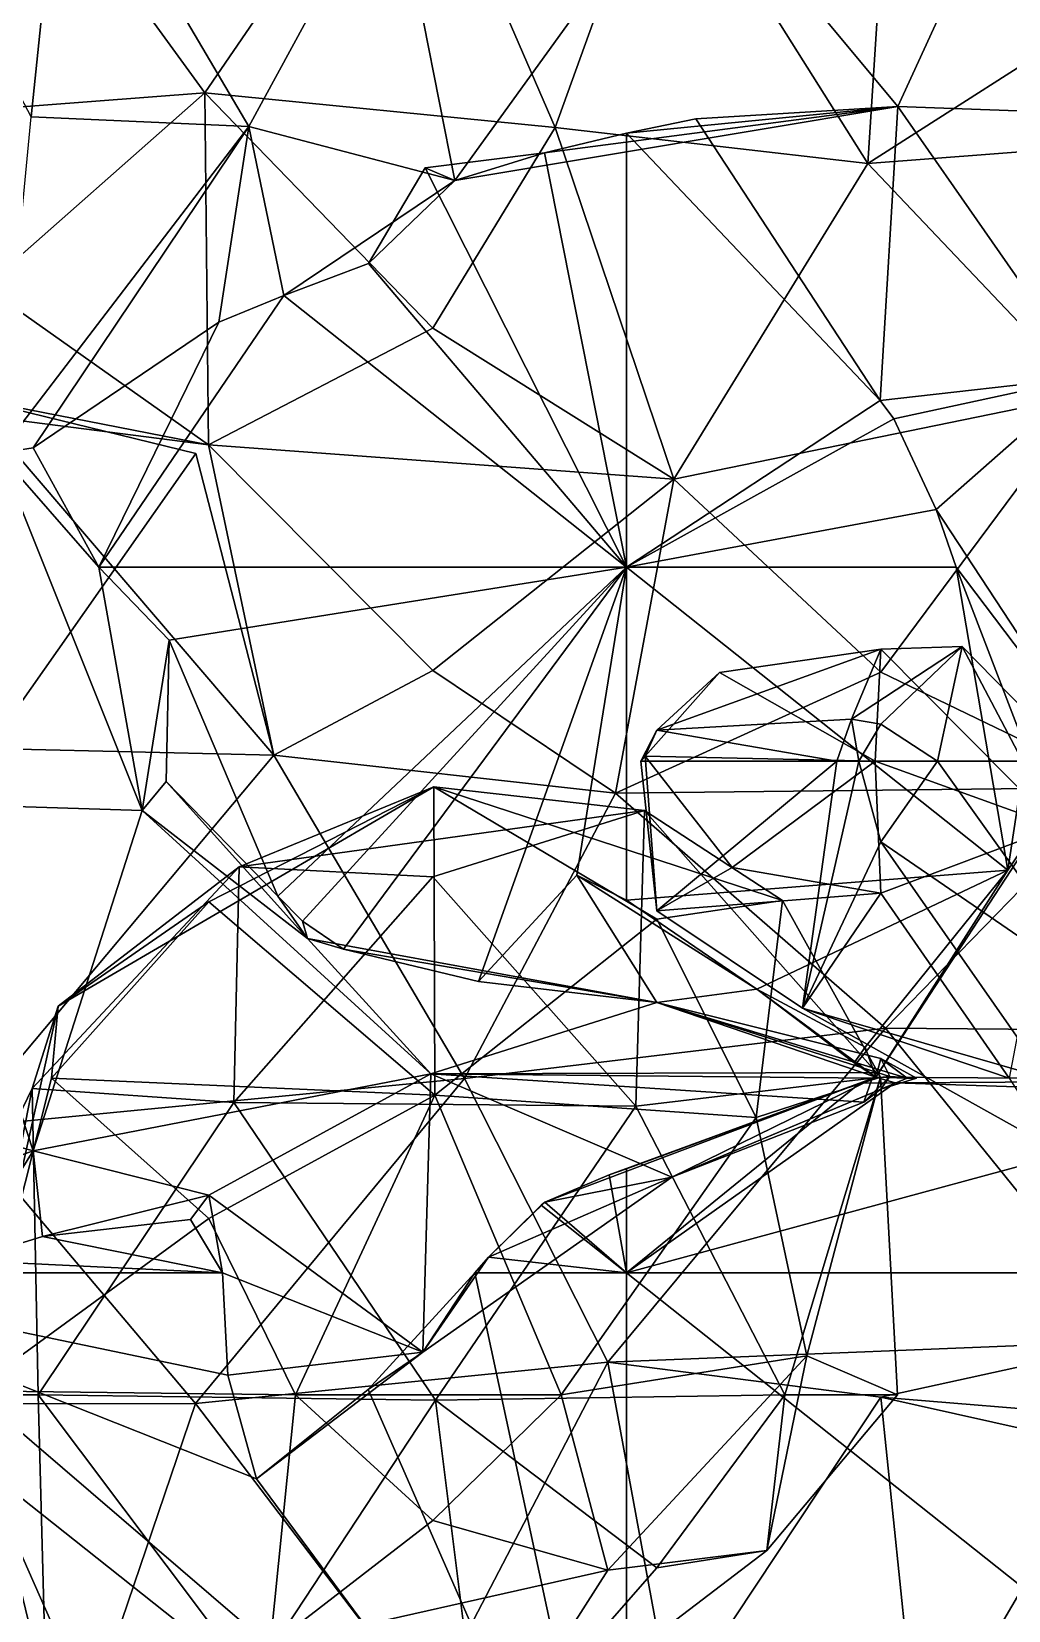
# Model space of a CAD drawing. Extents: x 290034 to 295698, y 4553723 to 4561693.
# Drawn here: x 291636.5 to 291691.5, y 4554012.7 to 4554101.5 of the extents above; entities that cross this region are included whole.
import ezdxf

# ---------------------------------------------------------------- set-up
doc = ezdxf.new("R2010")
doc.units = 0
doc.layers.add('Au_ppm_Pref_-_0_2', color=7, linetype='CONTINUOUS')

msp = doc.modelspace()

# ---------------------------------------------------------------- linework, layer by layer
at = {"layer": 'Au_ppm_Pref_-_0_2'}
for points in [[(291626.248, 4554116.201, 1869.258), (291638.298, 4554113.885, 1874.766), (291636.522, 4554096.681, 1870.256)], [(291684.945, 4554115.368, 1829.59), (291671.944, 4554112.541, 1833.256), (291683.573, 4554094.054, 1833.164)], [(291684.945, 4554115.368, 1829.59), (291683.573, 4554094.054, 1833.164), (291696.921, 4554102.557, 1831.475)], [(291633.881, 4554115.079, 1829.531), (291621.269, 4554096.118, 1829.335), (291646.289, 4554098.028, 1831.354)], [(291633.881, 4554115.079, 1829.531), (291646.289, 4554098.028, 1831.354), (291657.84, 4554114.891, 1831.434)], [(291657.84, 4554114.891, 1831.434), (291646.289, 4554098.028, 1831.354), (291665.994, 4554096.067, 1832.013)], [(291665.994, 4554096.067, 1832.013), (291671.944, 4554112.541, 1833.256), (291657.84, 4554114.891, 1831.434)], [(291636.522, 4554096.681, 1870.256), (291638.298, 4554113.885, 1874.766), (291648.76, 4554096.128, 1876.169)], [(291648.76, 4554096.128, 1876.169), (291638.298, 4554113.885, 1874.766), (291656.836, 4554110.965, 1878.235)], [(291698.202, 4554096.785, 1888.341), (291686.738, 4554113.885, 1888.705), (291697.613, 4554113.885, 1894.319)], [(291686.738, 4554113.885, 1888.705), (291698.202, 4554096.785, 1888.341), (291691.923, 4554111.764, 1884.096)], [(291671.944, 4554112.541, 1833.256), (291665.994, 4554096.067, 1832.013), (291683.573, 4554094.054, 1833.164)], [(291673.538, 4554111.35, 1881.065), (291691.923, 4554111.764, 1884.096), (291685.273, 4554097.253, 1882.135)], [(291691.923, 4554111.764, 1884.096), (291698.202, 4554096.785, 1888.341), (291685.273, 4554097.253, 1882.135)], [(291648.76, 4554096.128, 1876.169), (291656.836, 4554110.965, 1878.235), (291660.358, 4554093.098, 1882.895)], [(291673.538, 4554111.35, 1881.065), (291660.358, 4554093.098, 1882.895), (291656.836, 4554110.965, 1878.235)], [(291673.538, 4554111.35, 1881.065), (291685.273, 4554097.253, 1882.135), (291660.358, 4554093.098, 1882.895)], [(291708.566, 4554095.966, 1835.705), (291696.921, 4554102.557, 1831.475), (291683.573, 4554094.054, 1833.164)], [(291646.289, 4554098.028, 1831.354), (291621.269, 4554096.118, 1829.335), (291633.925, 4554087.114, 1832.267)], [(291646.289, 4554098.028, 1831.354), (291633.925, 4554087.114, 1832.267), (291646.496, 4554078.22, 1835.245)], [(291665.994, 4554096.067, 1832.013), (291646.289, 4554098.028, 1831.354), (291659.124, 4554084.793, 1831.493)], [(291646.289, 4554098.028, 1831.354), (291646.496, 4554078.22, 1835.245), (291659.124, 4554084.793, 1831.493)], [(291634.707, 4554077.753, 1876.992), (291636.522, 4554096.681, 1870.256), (291648.76, 4554096.128, 1876.169)], [(291685.273, 4554097.253, 1882.135), (291665.391, 4554094.653, 1885.74), (291660.358, 4554093.098, 1882.895)], [(291685.273, 4554097.253, 1882.135), (291670, 4554095.749, 1886.973), (291665.391, 4554094.653, 1885.74)], [(291685.273, 4554097.253, 1882.135), (291673.899, 4554096.565, 1887.549), (291670, 4554095.749, 1886.973)], [(291670, 4554095.749, 1886.973), (291673.899, 4554096.565, 1887.549), (291684.275, 4554080.712, 1888.392)], [(291673.899, 4554096.565, 1887.549), (291685.273, 4554097.253, 1882.135), (291684.275, 4554080.712, 1888.392)], [(291685.273, 4554097.253, 1882.135), (291695.88, 4554082.035, 1883.537), (291684.275, 4554080.712, 1888.392)], [(291685.273, 4554097.253, 1882.135), (291698.202, 4554096.785, 1888.341), (291695.88, 4554082.035, 1883.537)], [(291636.636, 4554078.049, 1878.003), (291634.707, 4554077.753, 1876.992), (291648.76, 4554096.128, 1876.169)], [(291647.083, 4554085.122, 1880.718), (291636.636, 4554078.049, 1878.003), (291648.76, 4554096.128, 1876.169)], [(291650.73, 4554086.632, 1881.644), (291647.083, 4554085.122, 1880.718), (291648.76, 4554096.128, 1876.169)], [(291650.73, 4554086.632, 1881.644), (291648.76, 4554096.128, 1876.169), (291660.358, 4554093.098, 1882.895)], [(291665.994, 4554096.067, 1832.013), (291659.124, 4554084.793, 1831.493), (291672.673, 4554076.285, 1834.3)], [(291670, 4554071.337, 1886.038), (291665.391, 4554094.653, 1885.74), (291670, 4554095.749, 1886.973)], [(291672.673, 4554076.285, 1834.3), (291683.573, 4554094.054, 1833.164), (291665.994, 4554096.067, 1832.013)], [(291670, 4554095.749, 1886.973), (291684.275, 4554080.712, 1888.392), (291670, 4554071.337, 1886.038)], [(291683.573, 4554094.054, 1833.164), (291695.911, 4554081.058, 1836.566), (291708.566, 4554095.966, 1835.705)], [(291670, 4554071.337, 1886.038), (291658.677, 4554093.808, 1883.973), (291665.391, 4554094.653, 1885.74)], [(291658.677, 4554093.808, 1883.973), (291660.358, 4554093.098, 1882.895), (291665.391, 4554094.653, 1885.74)], [(291695.911, 4554081.058, 1836.566), (291683.573, 4554094.054, 1833.164), (291672.673, 4554076.285, 1834.3)], [(291655.488, 4554088.418, 1882.942), (291650.73, 4554086.632, 1881.644), (291660.358, 4554093.098, 1882.895)], [(291655.488, 4554088.418, 1882.942), (291658.677, 4554093.808, 1883.973), (291670, 4554071.337, 1886.038)], [(291655.488, 4554088.418, 1882.942), (291660.358, 4554093.098, 1882.895), (291658.677, 4554093.808, 1883.973)], [(291650.73, 4554086.632, 1881.644), (291655.488, 4554088.418, 1882.942), (291670, 4554071.337, 1886.038)], [(291633.925, 4554087.114, 1832.267), (291619.021, 4554081.749, 1836.19), (291646.496, 4554078.22, 1835.245)], [(291640.332, 4554071.337, 1878.764), (291647.083, 4554085.122, 1880.718), (291650.73, 4554086.632, 1881.644)], [(291670, 4554071.337, 1886.038), (291640.332, 4554071.337, 1878.764), (291650.73, 4554086.632, 1881.644)], [(291640.332, 4554071.337, 1878.764), (291636.636, 4554078.049, 1878.003), (291647.083, 4554085.122, 1880.718)], [(291646.496, 4554078.22, 1835.245), (291672.673, 4554076.285, 1834.3), (291659.124, 4554084.793, 1831.493)], [(291632.961, 4554080.863, 1841.418), (291646.496, 4554078.22, 1835.245), (291619.021, 4554081.749, 1836.19)], [(291684.275, 4554080.712, 1888.392), (291695.88, 4554082.035, 1883.537), (291685.048, 4554079.696, 1888.461)], [(291695.88, 4554082.035, 1883.537), (291687.429, 4554074.597, 1888.598), (291685.048, 4554079.696, 1888.461)], [(291695.88, 4554082.035, 1883.537), (291696.181, 4554061.256, 1887.929), (291687.429, 4554074.597, 1888.598)], [(291632.961, 4554080.863, 1841.418), (291645.778, 4554077.738, 1846.608), (291650.176, 4554060.765, 1842.801)], [(291634.126, 4554061.143, 1846.191), (291645.778, 4554077.738, 1846.608), (291632.961, 4554080.863, 1841.418)], [(291632.961, 4554080.863, 1841.418), (291650.176, 4554060.765, 1842.801), (291646.496, 4554078.22, 1835.245)], [(291684.275, 4554080.712, 1888.392), (291685.048, 4554079.696, 1888.461), (291670, 4554071.337, 1886.038)], [(291695.911, 4554081.058, 1836.566), (291672.673, 4554076.285, 1834.3), (291684.322, 4554065.447, 1836.923)], [(291695.911, 4554081.058, 1836.566), (291684.322, 4554065.447, 1836.923), (291697.762, 4554058.96, 1839.563)], [(291670, 4554071.337, 1886.038), (291685.048, 4554079.696, 1888.461), (291687.429, 4554074.597, 1888.598)], [(291640.332, 4554071.337, 1878.764), (291634.707, 4554077.753, 1876.992), (291636.636, 4554078.049, 1878.003)], [(291650.176, 4554060.765, 1842.801), (291659.124, 4554065.538, 1836.953), (291646.496, 4554078.22, 1835.245)], [(291646.496, 4554078.22, 1835.245), (291659.124, 4554065.538, 1836.953), (291672.673, 4554076.285, 1834.3)], [(291634.707, 4554077.753, 1876.992), (291642.766, 4554057.665, 1877.77), (291630.231, 4554058.052, 1871.307)], [(291650.176, 4554060.765, 1842.801), (291645.778, 4554077.738, 1846.608), (291634.126, 4554061.143, 1846.191)], [(291642.766, 4554057.665, 1877.77), (291634.707, 4554077.753, 1876.992), (291640.332, 4554071.337, 1878.764)], [(291669.381, 4554058.641, 1839.264), (291672.673, 4554076.285, 1834.3), (291659.124, 4554065.538, 1836.953)], [(291669.381, 4554058.641, 1839.264), (291684.322, 4554065.447, 1836.923), (291672.673, 4554076.285, 1834.3)], [(291670, 4554071.337, 1886.038), (291687.429, 4554074.597, 1888.598), (291688.546, 4554071.337, 1888.63)], [(291696.181, 4554061.256, 1887.929), (291688.546, 4554071.337, 1888.63), (291687.429, 4554074.597, 1888.598)], [(291640.332, 4554071.337, 1878.764), (291670, 4554071.337, 1886.038), (291644.282, 4554067.231, 1880.073)], [(291642.766, 4554057.665, 1877.77), (291640.332, 4554071.337, 1878.764), (291644.282, 4554067.231, 1880.073)], [(291650.401, 4554052.845, 1882.766), (291644.282, 4554067.231, 1880.073), (291670, 4554071.337, 1886.038)], [(291651.793, 4554051.438, 1883.224), (291650.401, 4554052.845, 1882.766), (291670, 4554071.337, 1886.038)], [(291654.088, 4554049.854, 1883.918), (291651.793, 4554051.438, 1883.224), (291670, 4554071.337, 1886.038)], [(291661.688, 4554048.043, 1885.931), (291654.088, 4554049.854, 1883.918), (291670, 4554071.337, 1886.038)], [(291667.218, 4554054.029, 1886.791), (291661.688, 4554048.043, 1885.931), (291670, 4554071.337, 1886.038)], [(291670, 4554052.616, 1887.59), (291667.218, 4554054.029, 1886.791), (291670, 4554071.337, 1886.038)], [(291670, 4554071.337, 1886.038), (291691.452, 4554054.311, 1888.151), (291670, 4554052.616, 1887.59)], [(291688.546, 4554071.337, 1888.63), (291691.452, 4554054.311, 1888.151), (291670, 4554071.337, 1886.038)], [(291692.479, 4554061.091, 1888.647), (291691.452, 4554054.311, 1888.151), (291688.546, 4554071.337, 1888.63)], [(291688.546, 4554071.337, 1888.63), (291696.181, 4554061.256, 1887.929), (291692.479, 4554061.091, 1888.647)], [(291644.126, 4554059.284, 1880.693), (291642.766, 4554057.665, 1877.77), (291644.282, 4554067.231, 1880.073)], [(291644.126, 4554059.284, 1880.693), (291644.282, 4554067.231, 1880.073), (291650.401, 4554052.845, 1882.766)], [(291684.322, 4554066.742, 1856.905), (291675.247, 4554065.415, 1853.069), (291671.723, 4554062.169, 1853.649)], [(291684.322, 4554066.742, 1856.905), (291671.723, 4554062.169, 1853.649), (291682.654, 4554062.79, 1859.009)], [(291684.322, 4554066.742, 1856.905), (291683.993, 4554060.431, 1853.069), (291675.247, 4554065.415, 1853.069)], [(291682.654, 4554062.79, 1859.009), (291684.322, 4554062.511, 1859.702), (291688.886, 4554066.885, 1859.009)], [(291688.886, 4554066.885, 1859.009), (291684.322, 4554066.742, 1856.905), (291682.654, 4554062.79, 1859.009)], [(291684.322, 4554066.742, 1856.905), (291694.229, 4554056.732, 1855.571), (291683.993, 4554060.431, 1853.069)], [(291688.886, 4554066.885, 1859.009), (291684.322, 4554062.511, 1859.702), (291687.491, 4554060.431, 1860.502)], [(291688.886, 4554066.885, 1859.009), (291694.229, 4554056.732, 1855.571), (291684.322, 4554066.742, 1856.905)], [(291688.886, 4554066.885, 1859.009), (291687.491, 4554060.431, 1860.502), (291695.2, 4554060.431, 1859.009)], [(291695.2, 4554060.431, 1859.009), (291694.229, 4554056.732, 1855.571), (291688.886, 4554066.885, 1859.009)], [(291650.176, 4554060.765, 1842.801), (291669.381, 4554058.641, 1839.264), (291659.124, 4554065.538, 1836.953)], [(291669.381, 4554058.641, 1839.264), (291697.762, 4554058.96, 1839.563), (291684.322, 4554065.447, 1836.923)], [(291683.993, 4554060.431, 1853.069), (291671.055, 4554060.71, 1852.465), (291675.247, 4554065.415, 1853.069)], [(291671.723, 4554062.169, 1853.649), (291675.247, 4554065.415, 1853.069), (291671.055, 4554060.71, 1852.465)], [(291681.829, 4554060.431, 1859.009), (291682.654, 4554062.79, 1859.009), (291671.723, 4554062.169, 1853.649)], [(291681.829, 4554060.431, 1859.009), (291683.076, 4554060.431, 1859.596), (291682.654, 4554062.79, 1859.009)], [(291682.654, 4554062.79, 1859.009), (291683.076, 4554060.431, 1859.596), (291684.322, 4554062.511, 1859.702)], [(291681.829, 4554060.431, 1859.009), (291671.723, 4554062.169, 1853.649), (291670.814, 4554060.431, 1853.498)], [(291671.723, 4554062.169, 1853.649), (291671.055, 4554060.71, 1852.465), (291670.814, 4554060.431, 1853.498)], [(291687.491, 4554060.431, 1860.502), (291684.322, 4554062.511, 1859.702), (291683.076, 4554060.431, 1859.596)], [(291632.631, 4554039.846, 1842.808), (291650.176, 4554060.765, 1842.801), (291634.126, 4554061.143, 1846.191)], [(291696.181, 4554061.256, 1887.929), (291684.031, 4554042.667, 1888.424), (291691.452, 4554054.311, 1888.151)], [(291709.871, 4554042.491, 1888.257), (291684.031, 4554042.667, 1888.424), (291696.181, 4554061.256, 1887.929)], [(291692.479, 4554061.091, 1888.647), (291696.181, 4554061.256, 1887.929), (291691.452, 4554054.311, 1888.151)], [(291660.89, 4554042.589, 1841.827), (291650.176, 4554060.765, 1842.801), (291632.631, 4554039.846, 1842.808)], [(291660.89, 4554042.589, 1841.827), (291669.381, 4554058.641, 1839.264), (291650.176, 4554060.765, 1842.801)], [(291671.723, 4554052.012, 1855.876), (291670.814, 4554060.431, 1853.498), (291671.055, 4554060.71, 1852.465)], [(291681.829, 4554060.431, 1859.009), (291670.814, 4554060.431, 1853.498), (291671.723, 4554052.012, 1855.876)], [(291683.993, 4554060.431, 1853.069), (291675.948, 4554054.457, 1853.069), (291671.055, 4554060.71, 1852.465)], [(291675.948, 4554054.457, 1853.069), (291671.723, 4554052.012, 1855.876), (291671.055, 4554060.71, 1852.465)], [(291681.829, 4554060.431, 1859.009), (291671.723, 4554052.012, 1855.876), (291679.913, 4554046.547, 1859.009)], [(291684.322, 4554053.019, 1856.538), (291675.948, 4554054.457, 1853.069), (291683.993, 4554060.431, 1853.069)], [(291679.913, 4554046.547, 1859.009), (291683.076, 4554060.431, 1859.596), (291681.829, 4554060.431, 1859.009)], [(291679.913, 4554046.547, 1859.009), (291684.322, 4554055.893, 1860.522), (291683.076, 4554060.431, 1859.596)], [(291684.322, 4554055.893, 1860.522), (291687.491, 4554060.431, 1860.502), (291683.076, 4554060.431, 1859.596)], [(291684.322, 4554053.019, 1856.538), (291683.993, 4554060.431, 1853.069), (291694.229, 4554056.732, 1855.571)], [(291684.322, 4554055.893, 1860.522), (291696.921, 4554047.263, 1860.559), (291687.491, 4554060.431, 1860.502)], [(291695.2, 4554060.431, 1859.009), (291687.491, 4554060.431, 1860.502), (291696.921, 4554047.263, 1860.559)], [(291652.072, 4554050.459, 1882.766), (291642.766, 4554057.665, 1877.77), (291644.126, 4554059.284, 1880.693)], [(291650.401, 4554052.845, 1882.766), (291652.072, 4554050.459, 1882.766), (291644.126, 4554059.284, 1880.693)], [(291648.231, 4554054.497, 1794.85), (291659.169, 4554058.991, 1799.511), (291638.049, 4554046.656, 1799.615)], [(291659.169, 4554058.991, 1799.511), (291646.525, 4554052.514, 1802.915), (291638.049, 4554046.656, 1799.615)], [(291659.169, 4554058.991, 1799.511), (291659.232, 4554041.643, 1804.07), (291646.525, 4554052.514, 1802.915)], [(291648.231, 4554054.497, 1794.85), (291671.021, 4554057.656, 1794.27), (291659.169, 4554058.991, 1799.511)], [(291659.169, 4554058.991, 1799.511), (291671.723, 4554051.55, 1802.594), (291659.232, 4554041.643, 1804.07)], [(291659.169, 4554058.991, 1799.511), (291678.777, 4554052.589, 1799.615), (291671.723, 4554051.55, 1802.594)], [(291678.777, 4554052.589, 1799.615), (291659.169, 4554058.991, 1799.511), (291671.021, 4554057.656, 1794.27)], [(291684.567, 4554045.422, 1842.018), (291669.381, 4554058.641, 1839.264), (291660.89, 4554042.589, 1841.827)], [(291684.567, 4554045.422, 1842.018), (291697.762, 4554058.96, 1839.563), (291669.381, 4554058.641, 1839.264)], [(291684.567, 4554045.422, 1842.018), (291707.619, 4554045.232, 1842.96), (291697.762, 4554058.96, 1839.563)], [(291622.014, 4554042.529, 1870.528), (291630.231, 4554058.052, 1871.307), (291636.646, 4554038.527, 1875.719)], [(291636.646, 4554038.527, 1875.719), (291630.231, 4554058.052, 1871.307), (291642.766, 4554057.665, 1877.77)], [(291658.996, 4554042.841, 1876.791), (291636.646, 4554038.527, 1875.719), (291642.766, 4554057.665, 1877.77)], [(291658.996, 4554042.841, 1876.791), (291642.766, 4554057.665, 1877.77), (291652.072, 4554050.459, 1882.766)], [(291671.021, 4554057.656, 1794.27), (291648.231, 4554054.497, 1794.85), (291659.124, 4554053.92, 1789.907)], [(291671.021, 4554057.656, 1794.27), (291659.124, 4554053.92, 1789.907), (291670.542, 4554041.032, 1788.821)], [(291670.542, 4554041.032, 1788.821), (291684.296, 4554042.667, 1793.675), (291671.021, 4554057.656, 1794.27)], [(291671.021, 4554057.656, 1794.27), (291684.296, 4554042.667, 1793.675), (291678.777, 4554052.589, 1799.615)], [(291684.322, 4554053.019, 1856.538), (291694.229, 4554056.732, 1855.571), (291691.527, 4554042.613, 1856.466)], [(291684.322, 4554055.893, 1860.522), (291679.913, 4554046.547, 1859.009), (291693.592, 4554042.613, 1860.578)], [(291684.322, 4554055.893, 1860.522), (291693.592, 4554042.613, 1860.578), (291696.921, 4554047.263, 1860.559)], [(291648.231, 4554054.497, 1794.85), (291636.573, 4554042.019, 1794.14), (291647.916, 4554041.245, 1788.849)], [(291648.231, 4554054.497, 1794.85), (291638.049, 4554046.656, 1799.615), (291636.573, 4554042.019, 1794.14)], [(291648.231, 4554054.497, 1794.85), (291647.916, 4554041.245, 1788.849), (291659.124, 4554053.92, 1789.907)], [(291659.124, 4554053.92, 1789.907), (291647.916, 4554041.245, 1788.849), (291670.542, 4554041.032, 1788.821)], [(291667.218, 4554054.029, 1886.791), (291671.721, 4554046.866, 1882.552), (291661.688, 4554048.043, 1885.931)], [(291677.342, 4554047.603, 1888.246), (291667.218, 4554054.029, 1886.791), (291670, 4554052.616, 1887.59)], [(291677.342, 4554047.603, 1888.246), (291671.721, 4554046.866, 1882.552), (291667.218, 4554054.029, 1886.791)], [(291670, 4554052.616, 1887.59), (291691.452, 4554054.311, 1888.151), (291677.342, 4554047.603, 1888.246)], [(291684.322, 4554053.019, 1856.538), (291671.723, 4554052.012, 1855.876), (291675.948, 4554054.457, 1853.069)], [(291691.452, 4554054.311, 1888.151), (291683.433, 4554044.343, 1888.716), (291677.342, 4554047.603, 1888.246)], [(291691.452, 4554054.311, 1888.151), (291684.031, 4554042.667, 1888.424), (291683.433, 4554044.343, 1888.716)], [(291684.322, 4554053.019, 1856.538), (291679.913, 4554046.547, 1859.009), (291671.723, 4554052.012, 1855.876)], [(291684.322, 4554053.019, 1856.538), (291691.527, 4554042.613, 1856.466), (291679.913, 4554046.547, 1859.009)], [(291638.049, 4554046.656, 1799.615), (291646.525, 4554052.514, 1802.915), (291637.67, 4554042.613, 1803.79)], [(291659.232, 4554041.643, 1804.07), (291637.67, 4554042.613, 1803.79), (291646.525, 4554052.514, 1802.915)], [(291652.072, 4554050.459, 1882.766), (291650.401, 4554052.845, 1882.766), (291651.793, 4554051.438, 1883.224)], [(291678.777, 4554052.589, 1799.615), (291677.297, 4554040.403, 1801.204), (291671.723, 4554051.55, 1802.594)], [(291678.777, 4554052.589, 1799.615), (291684.296, 4554042.667, 1793.675), (291677.297, 4554040.403, 1801.204)], [(291654.088, 4554049.854, 1883.918), (291652.072, 4554050.459, 1882.766), (291651.793, 4554051.438, 1883.224)], [(291677.297, 4554040.403, 1801.204), (291659.232, 4554041.643, 1804.07), (291671.723, 4554051.55, 1802.594)], [(291671.721, 4554046.866, 1882.552), (291652.072, 4554050.459, 1882.766), (291654.088, 4554049.854, 1883.918)], [(291658.996, 4554042.841, 1876.791), (291652.072, 4554050.459, 1882.766), (291671.721, 4554046.866, 1882.552)], [(291671.721, 4554046.866, 1882.552), (291654.088, 4554049.854, 1883.918), (291661.688, 4554048.043, 1885.931)], [(291658.996, 4554042.841, 1876.791), (291671.721, 4554046.866, 1882.552), (291684.099, 4554042.93, 1876.827)], [(291684.031, 4554042.667, 1888.424), (291671.721, 4554046.866, 1882.552), (291677.342, 4554047.603, 1888.246)], [(291684.031, 4554042.667, 1888.424), (291685.801, 4554042.613, 1882.766), (291671.721, 4554046.866, 1882.552)], [(291685.801, 4554042.613, 1882.766), (291684.322, 4554043.704, 1877.19), (291671.721, 4554046.866, 1882.552)], [(291671.721, 4554046.866, 1882.552), (291684.322, 4554043.704, 1877.19), (291684.099, 4554042.93, 1876.827)], [(291677.342, 4554047.603, 1888.246), (291683.433, 4554044.343, 1888.716), (291682.82, 4554043.465, 1888.768)], [(291684.031, 4554042.667, 1888.424), (291677.342, 4554047.603, 1888.246), (291682.82, 4554043.465, 1888.768)], [(291636.573, 4554042.019, 1794.14), (291638.049, 4554046.656, 1799.615), (291633.225, 4554025.026, 1799.478)], [(291638.049, 4554046.656, 1799.615), (291637.67, 4554042.613, 1803.79), (291633.225, 4554025.026, 1799.478)], [(291694.092, 4554038.612, 1859.009), (291693.592, 4554042.613, 1860.578), (291679.913, 4554046.547, 1859.009)], [(291679.913, 4554046.547, 1859.009), (291691.527, 4554042.613, 1856.466), (291694.092, 4554038.612, 1859.009)], [(291668.95, 4554026.64, 1840.426), (291684.567, 4554045.422, 1842.018), (291660.89, 4554042.589, 1841.827)], [(291698.791, 4554027.836, 1840.475), (291684.567, 4554045.422, 1842.018), (291668.95, 4554026.64, 1840.426)], [(291684.567, 4554045.422, 1842.018), (291698.791, 4554027.836, 1840.475), (291707.619, 4554045.232, 1842.96)], [(291684.031, 4554042.667, 1888.424), (291682.82, 4554043.465, 1888.768), (291683.433, 4554044.343, 1888.716)], [(291684.322, 4554043.704, 1877.19), (291684.826, 4554042.708, 1876.709), (291684.099, 4554042.93, 1876.827)], [(291686.326, 4554042.613, 1877.771), (291684.826, 4554042.708, 1876.709), (291684.322, 4554043.704, 1877.19)], [(291685.801, 4554042.613, 1882.766), (291686.326, 4554042.613, 1877.771), (291684.322, 4554043.704, 1877.19)], [(291622.014, 4554042.529, 1870.528), (291636.646, 4554038.527, 1875.719), (291624.842, 4554034.271, 1873.048)], [(291645.767, 4554024.305, 1841.783), (291660.89, 4554042.589, 1841.827), (291632.631, 4554039.846, 1842.808)], [(291646.525, 4554034.717, 1802.248), (291633.225, 4554025.026, 1799.478), (291637.67, 4554042.613, 1803.79)], [(291658.996, 4554042.841, 1876.791), (291646.525, 4554036.029, 1880.571), (291636.646, 4554038.527, 1875.719)], [(291646.525, 4554034.717, 1802.248), (291637.67, 4554042.613, 1803.79), (291659.232, 4554041.643, 1804.07)], [(291645.767, 4554024.305, 1841.783), (291668.95, 4554026.64, 1840.426), (291660.89, 4554042.589, 1841.827)], [(291658.996, 4554042.841, 1876.791), (291658.544, 4554027.194, 1882.554), (291646.525, 4554036.029, 1880.571)], [(291658.996, 4554042.841, 1876.791), (291672.553, 4554037.033, 1882.825), (291658.544, 4554027.194, 1882.554)], [(291658.996, 4554042.841, 1876.791), (291684.099, 4554042.93, 1876.827), (291683.819, 4554042.613, 1876.589)], [(291658.996, 4554042.841, 1876.791), (291683.361, 4554041.254, 1876.827), (291672.553, 4554037.033, 1882.825)], [(291658.996, 4554042.841, 1876.791), (291683.819, 4554042.613, 1876.589), (291683.361, 4554041.254, 1876.827)], [(291665.407, 4554035.626, 1887.873), (291684.031, 4554042.667, 1888.424), (291669.042, 4554037.161, 1888.637)], [(291665.407, 4554035.626, 1887.873), (291672.553, 4554037.033, 1882.825), (291684.031, 4554042.667, 1888.424)], [(291684.031, 4554042.667, 1888.424), (291670, 4554037.504, 1888.843), (291669.042, 4554037.161, 1888.637)], [(291684.031, 4554042.667, 1888.424), (291683.135, 4554042.32, 1888.874), (291670, 4554037.504, 1888.843)], [(291685.114, 4554042.341, 1888.937), (291706.769, 4554041.638, 1889.703), (291670, 4554031.652, 1889.328)], [(291685.114, 4554042.341, 1888.937), (291670, 4554031.652, 1889.328), (291683.135, 4554042.32, 1888.874)], [(291683.135, 4554042.32, 1888.874), (291670, 4554031.652, 1889.328), (291670, 4554037.504, 1888.843)], [(291678.907, 4554024.795, 1790.289), (291684.296, 4554042.667, 1793.675), (291670.542, 4554041.032, 1788.821)], [(291672.553, 4554037.033, 1882.825), (291685.801, 4554042.613, 1882.766), (291684.031, 4554042.667, 1888.424)], [(291685.801, 4554042.613, 1882.766), (291672.553, 4554037.033, 1882.825), (291684.322, 4554041.981, 1877.037)], [(291677.297, 4554040.403, 1801.204), (291684.296, 4554042.667, 1793.675), (291680.149, 4554026.984, 1799.19)], [(291685.257, 4554024.795, 1793.676), (291684.296, 4554042.667, 1793.675), (291678.907, 4554024.795, 1790.289)], [(291680.149, 4554026.984, 1799.19), (291684.296, 4554042.667, 1793.675), (291685.257, 4554024.795, 1793.676)], [(291684.031, 4554042.667, 1888.424), (291685.114, 4554042.341, 1888.937), (291683.135, 4554042.32, 1888.874)], [(291684.322, 4554041.981, 1877.037), (291683.361, 4554041.254, 1876.827), (291684.826, 4554042.708, 1876.709)], [(291683.361, 4554041.254, 1876.827), (291683.819, 4554042.613, 1876.589), (291684.826, 4554042.708, 1876.709)], [(291684.099, 4554042.93, 1876.827), (291684.826, 4554042.708, 1876.709), (291683.819, 4554042.613, 1876.589)], [(291684.031, 4554042.667, 1888.424), (291709.871, 4554042.491, 1888.257), (291685.114, 4554042.341, 1888.937)], [(291686.326, 4554042.613, 1877.771), (291684.322, 4554041.981, 1877.037), (291684.826, 4554042.708, 1876.709)], [(291685.801, 4554042.613, 1882.766), (291684.322, 4554041.981, 1877.037), (291686.326, 4554042.613, 1877.771)], [(291685.114, 4554042.341, 1888.937), (291709.871, 4554042.491, 1888.257), (291706.769, 4554041.638, 1889.703)], [(291628.237, 4554024.795, 1793.676), (291636.573, 4554042.019, 1794.14), (291633.225, 4554025.026, 1799.478)], [(291636.573, 4554042.019, 1794.14), (291628.237, 4554024.795, 1793.676), (291636.911, 4554024.795, 1789.144)], [(291636.573, 4554042.019, 1794.14), (291636.911, 4554024.795, 1789.144), (291647.916, 4554041.245, 1788.849)], [(291651.391, 4554024.795, 1803.261), (291646.525, 4554034.717, 1802.248), (291659.232, 4554041.643, 1804.07)], [(291651.391, 4554024.795, 1803.261), (291659.232, 4554041.643, 1804.07), (291666.341, 4554024.795, 1803.017)], [(291677.297, 4554040.403, 1801.204), (291666.341, 4554024.795, 1803.017), (291659.232, 4554041.643, 1804.07)], [(291706.769, 4554041.638, 1889.703), (291720, 4554031.652, 1890.964), (291670, 4554031.652, 1889.328)], [(291672.553, 4554037.033, 1882.825), (291683.361, 4554041.254, 1876.827), (291684.322, 4554041.981, 1877.037)], [(291659.262, 4554024.496, 1788.73), (291647.916, 4554041.245, 1788.849), (291636.911, 4554024.795, 1789.144)], [(291659.262, 4554024.496, 1788.73), (291670.542, 4554041.032, 1788.821), (291647.916, 4554041.245, 1788.849)], [(291659.262, 4554024.496, 1788.73), (291678.907, 4554024.795, 1790.289), (291670.542, 4554041.032, 1788.821)], [(291645.767, 4554024.305, 1841.783), (291632.631, 4554039.846, 1842.808), (291632.206, 4554024.286, 1835.412)], [(291680.149, 4554026.984, 1799.19), (291666.341, 4554024.795, 1803.017), (291677.297, 4554040.403, 1801.204)], [(291624.842, 4554034.271, 1873.048), (291636.646, 4554038.527, 1875.719), (291632.797, 4554032.353, 1875.818)], [(291636.646, 4554038.527, 1875.719), (291637.16, 4554033.709, 1877.499), (291632.797, 4554032.353, 1875.818)], [(291637.16, 4554033.709, 1877.499), (291636.646, 4554038.527, 1875.719), (291646.525, 4554036.029, 1880.571)], [(291662.25, 4554032.539, 1886.564), (291658.544, 4554027.194, 1882.554), (291672.553, 4554037.033, 1882.825)], [(291662.25, 4554032.539, 1886.564), (291672.553, 4554037.033, 1882.825), (291665.407, 4554035.626, 1887.873)], [(291665.407, 4554035.626, 1887.873), (291669.042, 4554037.161, 1888.637), (291670, 4554031.652, 1889.328)], [(291670, 4554031.652, 1889.328), (291669.042, 4554037.161, 1888.637), (291670, 4554037.504, 1888.843)], [(291637.16, 4554033.709, 1877.499), (291646.525, 4554036.029, 1880.571), (291645.491, 4554034.649, 1880.598)], [(291645.491, 4554034.649, 1880.598), (291646.525, 4554036.029, 1880.571), (291647.281, 4554031.652, 1881.049)], [(291646.525, 4554036.029, 1880.571), (291658.544, 4554027.194, 1882.554), (291647.281, 4554031.652, 1881.049)], [(291665.203, 4554035.46, 1887.837), (291662.25, 4554032.539, 1886.564), (291665.407, 4554035.626, 1887.873)], [(291665.203, 4554035.46, 1887.837), (291670, 4554031.652, 1889.328), (291662.25, 4554032.539, 1886.564)], [(291665.203, 4554035.46, 1887.837), (291665.407, 4554035.626, 1887.873), (291670, 4554031.652, 1889.328)], [(291646.525, 4554034.717, 1802.248), (291651.391, 4554024.795, 1803.261), (291633.225, 4554025.026, 1799.478)], [(291645.491, 4554034.649, 1880.598), (291647.281, 4554031.652, 1881.049), (291637.16, 4554033.709, 1877.499)], [(291637.16, 4554033.709, 1877.499), (291647.281, 4554031.652, 1881.049), (291632.797, 4554032.353, 1875.818)], [(291647.281, 4554031.652, 1881.049), (291620, 4554031.652, 1871.107), (291632.797, 4554032.353, 1875.818)], [(291658.544, 4554027.194, 1882.554), (291662.25, 4554032.539, 1886.564), (291661.487, 4554031.652, 1886.226)], [(291670, 4554031.652, 1889.328), (291661.487, 4554031.652, 1886.226), (291662.25, 4554032.539, 1886.564)], [(291670, 4553991.967, 1892.425), (291627.455, 4554016.008, 1873.001), (291620, 4554031.652, 1871.107)], [(291647.59, 4554025.908, 1881.61), (291620, 4554031.652, 1871.107), (291647.281, 4554031.652, 1881.049)], [(291649.19, 4554020.069, 1882.649), (291620, 4554031.652, 1871.107), (291647.59, 4554025.908, 1881.61)], [(291670, 4553991.967, 1892.425), (291620, 4554031.652, 1871.107), (291649.19, 4554020.069, 1882.649)], [(291647.281, 4554031.652, 1881.049), (291658.544, 4554027.194, 1882.554), (291647.59, 4554025.908, 1881.61)], [(291670, 4553991.967, 1892.425), (291655.474, 4554025.101, 1884.546), (291661.487, 4554031.652, 1886.226)], [(291655.474, 4554025.101, 1884.546), (291658.544, 4554027.194, 1882.554), (291661.487, 4554031.652, 1886.226)], [(291670, 4554031.652, 1889.328), (291670, 4553991.967, 1892.425), (291661.487, 4554031.652, 1886.226)], [(291670, 4554031.652, 1889.328), (291720, 4554031.652, 1890.964), (291720, 4553991.967, 1881.683)], [(291720, 4553991.967, 1881.683), (291670, 4553991.967, 1892.425), (291670, 4554031.652, 1889.328)], [(291668.95, 4554026.64, 1840.426), (291684.307, 4554024.663, 1835.144), (291698.791, 4554027.836, 1840.475)], [(291698.791, 4554027.836, 1840.475), (291684.307, 4554024.663, 1835.144), (291708.047, 4554022.711, 1835.251)], [(291645.767, 4554024.305, 1841.783), (291658.819, 4554007.159, 1842.353), (291668.95, 4554026.64, 1840.426)], [(291647.59, 4554025.908, 1881.61), (291658.544, 4554027.194, 1882.554), (291649.19, 4554020.069, 1882.649)], [(291658.544, 4554027.194, 1882.554), (291655.474, 4554025.101, 1884.546), (291649.19, 4554020.069, 1882.649)], [(291668.95, 4554026.64, 1840.426), (291658.819, 4554007.159, 1842.353), (291672.571, 4554006.968, 1836.159)], [(291668.958, 4554014.93, 1798.268), (291666.341, 4554024.795, 1803.017), (291680.149, 4554026.984, 1799.19)], [(291668.95, 4554026.64, 1840.426), (291672.571, 4554006.968, 1836.159), (291684.307, 4554024.663, 1835.144)], [(291677.907, 4554016.05, 1793.676), (291668.958, 4554014.93, 1798.268), (291680.149, 4554026.984, 1799.19)], [(291685.257, 4554024.795, 1793.676), (291677.907, 4554016.05, 1793.676), (291680.149, 4554026.984, 1799.19)], [(291637.373, 4554007.922, 1793.676), (291628.237, 4554024.795, 1793.676), (291633.225, 4554025.026, 1799.478)], [(291628.237, 4554024.795, 1793.676), (291637.373, 4554007.922, 1793.676), (291636.911, 4554024.795, 1789.144)], [(291651.391, 4554024.795, 1803.261), (291649.968, 4554010.658, 1798.127), (291633.225, 4554025.026, 1799.478)], [(291649.968, 4554010.658, 1798.127), (291637.373, 4554007.922, 1793.676), (291633.225, 4554025.026, 1799.478)], [(291659.262, 4554024.496, 1788.73), (291636.911, 4554024.795, 1789.144), (291648.935, 4554008.814, 1789.485)], [(291637.373, 4554007.922, 1793.676), (291648.935, 4554008.814, 1789.485), (291636.911, 4554024.795, 1789.144)], [(291670, 4553991.967, 1892.425), (291649.19, 4554020.069, 1882.649), (291655.474, 4554025.101, 1884.546)], [(291651.391, 4554024.795, 1803.261), (291659.124, 4554017.721, 1801.974), (291649.968, 4554010.658, 1798.127)], [(291651.391, 4554024.795, 1803.261), (291666.341, 4554024.795, 1803.017), (291659.124, 4554017.721, 1801.974)], [(291668.958, 4554014.93, 1798.268), (291659.124, 4554017.721, 1801.974), (291666.341, 4554024.795, 1803.017)], [(291659.262, 4554024.496, 1788.73), (291671.723, 4554015.068, 1790.433), (291678.907, 4554024.795, 1790.289)], [(291677.907, 4554016.05, 1793.676), (291678.907, 4554024.795, 1790.289), (291671.723, 4554015.068, 1790.433)], [(291672.571, 4554006.968, 1836.159), (291686.457, 4554003.969, 1829.676), (291684.307, 4554024.663, 1835.144)], [(291677.907, 4554016.05, 1793.676), (291685.257, 4554024.795, 1793.676), (291678.907, 4554024.795, 1790.289)], [(291696.921, 4554021.858, 1830.291), (291684.307, 4554024.663, 1835.144), (291686.457, 4554003.969, 1829.676)], [(291708.047, 4554022.711, 1835.251), (291684.307, 4554024.663, 1835.144), (291696.921, 4554021.858, 1830.291)], [(291645.767, 4554024.305, 1841.783), (291632.206, 4554024.286, 1835.412), (291639.874, 4554006.978, 1836.215)], [(291632.349, 4554004.105, 1830.087), (291639.874, 4554006.978, 1836.215), (291632.206, 4554024.286, 1835.412)], [(291645.767, 4554024.305, 1841.783), (291639.874, 4554006.978, 1836.215), (291658.819, 4554007.159, 1842.353)], [(291659.262, 4554024.496, 1788.73), (291648.935, 4554008.814, 1789.485), (291661.861, 4554003.797, 1793.603)], [(291659.262, 4554024.496, 1788.73), (291661.861, 4554003.797, 1793.603), (291671.723, 4554015.068, 1790.433)], [(291686.457, 4554003.969, 1829.676), (291707.912, 4554005.043, 1829.426), (291696.921, 4554021.858, 1830.291)], [(291668.958, 4554014.93, 1798.268), (291649.968, 4554010.658, 1798.127), (291659.124, 4554017.721, 1801.974)], [(291670, 4553991.967, 1892.425), (291640.724, 4553992.562, 1876.953), (291627.455, 4554016.008, 1873.001)], [(291627.455, 4554016.008, 1873.001), (291640.724, 4553992.562, 1876.953), (291634.114, 4553998.357, 1874.207)], [(291677.907, 4554016.05, 1793.676), (291661.861, 4554003.797, 1793.603), (291668.958, 4554014.93, 1798.268)], [(291671.723, 4554015.068, 1790.433), (291661.861, 4554003.797, 1793.603), (291677.907, 4554016.05, 1793.676)], [(291668.958, 4554014.93, 1798.268), (291661.861, 4554003.797, 1793.603), (291649.968, 4554010.658, 1798.127)]]:
    msp.add_3dface(points, dxfattribs=at)

doc.saveas('drawing.dxf')
